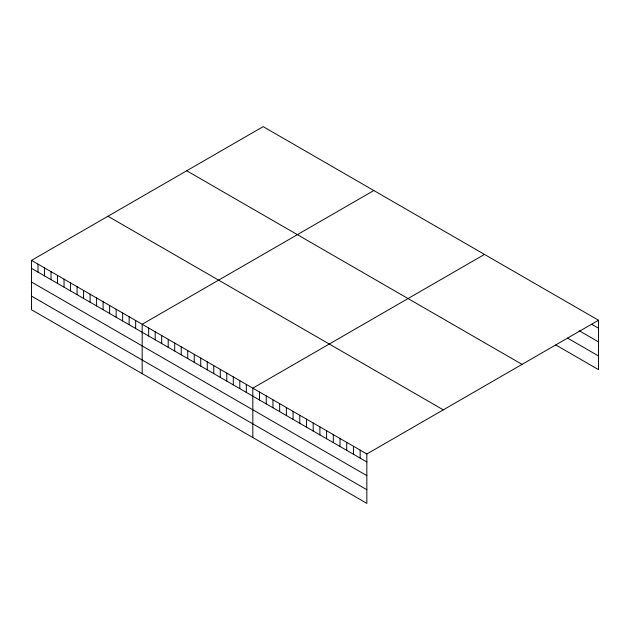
<?xml version="1.0" encoding="UTF-8"?>
<svg xmlns="http://www.w3.org/2000/svg" width="630" height="630" viewBox="0 0 630 630"><rect width="100%" height="100%" fill="white"/><g stroke="black" fill="none" stroke-linecap="round" stroke-linejoin="round"><path stroke-width="0.94" d="M31.5 260.379L366.841 453.986L366.841 503.37L31.5 309.755L31.5 260.379L263.159 126.63L598.5 320.245L598.5 369.621L555.747 344.933M373.818 190.528L142.167 324.269L142.167 373.645M484.486 254.418L252.827 388.159L252.827 437.543M366.841 453.986L598.5 320.245M591.79 324.356L598.5 328.23M579.214 330.758L598.5 341.885M567.48 338.05L598.5 355.958M186.708 170.769L522.057 364.376M107.943 216.24L443.292 409.854M31.5 268.364L366.841 461.971M31.5 282.019L366.841 475.634M31.5 296.1L366.841 489.707M360.139 450.111L360.139 458.097M353.43 446.245L353.43 454.23M346.72 442.37L346.72 450.356M340.019 438.496L340.019 446.481M333.309 434.629L333.309 442.606M326.6 430.755L326.6 438.74M319.898 426.88L319.898 434.865M313.189 423.013L313.189 430.991M306.479 419.139L306.479 427.124M299.778 415.265L299.778 423.25M293.068 411.39L293.068 419.375M286.359 407.523L286.359 415.509M279.657 403.649L279.657 411.634M272.947 399.774L272.947 407.76M266.238 395.908L266.238 403.885M259.536 392.033L259.536 400.018M246.314 384.402L246.314 392.388M239.809 380.646L239.809 388.631M233.297 376.882L233.297 384.867M226.792 373.125L226.792 381.111M220.28 369.369L220.28 377.354M213.767 365.613L213.767 373.598M207.262 361.848L207.262 369.834M200.749 358.092L200.749 366.077M194.237 354.336L194.237 362.321M187.732 350.579L187.732 358.565M181.22 346.815L181.22 354.8M174.715 343.059L174.715 351.044M168.202 339.302L168.202 347.287M161.689 335.546L161.689 343.531M155.185 331.789L155.185 339.767M148.672 328.025L148.672 336.01M135.655 320.512L135.655 328.498M129.142 316.756L129.142 324.733M122.637 312.992L122.637 320.977M116.125 309.236L116.125 317.221M109.612 305.479L109.612 313.464M103.107 301.723L103.107 309.7M96.595 297.959L96.595 305.944M90.09 294.202L90.09 302.187M83.577 290.446L83.577 298.431M77.065 286.689L77.065 294.667M70.56 282.925L70.56 290.91M64.047 279.169L64.047 287.154M57.535 275.412L57.535 283.398M51.03 271.656L51.03 279.633M44.517 267.892L44.517 275.877M38.013 264.135L38.013 272.121"/></g></svg>
